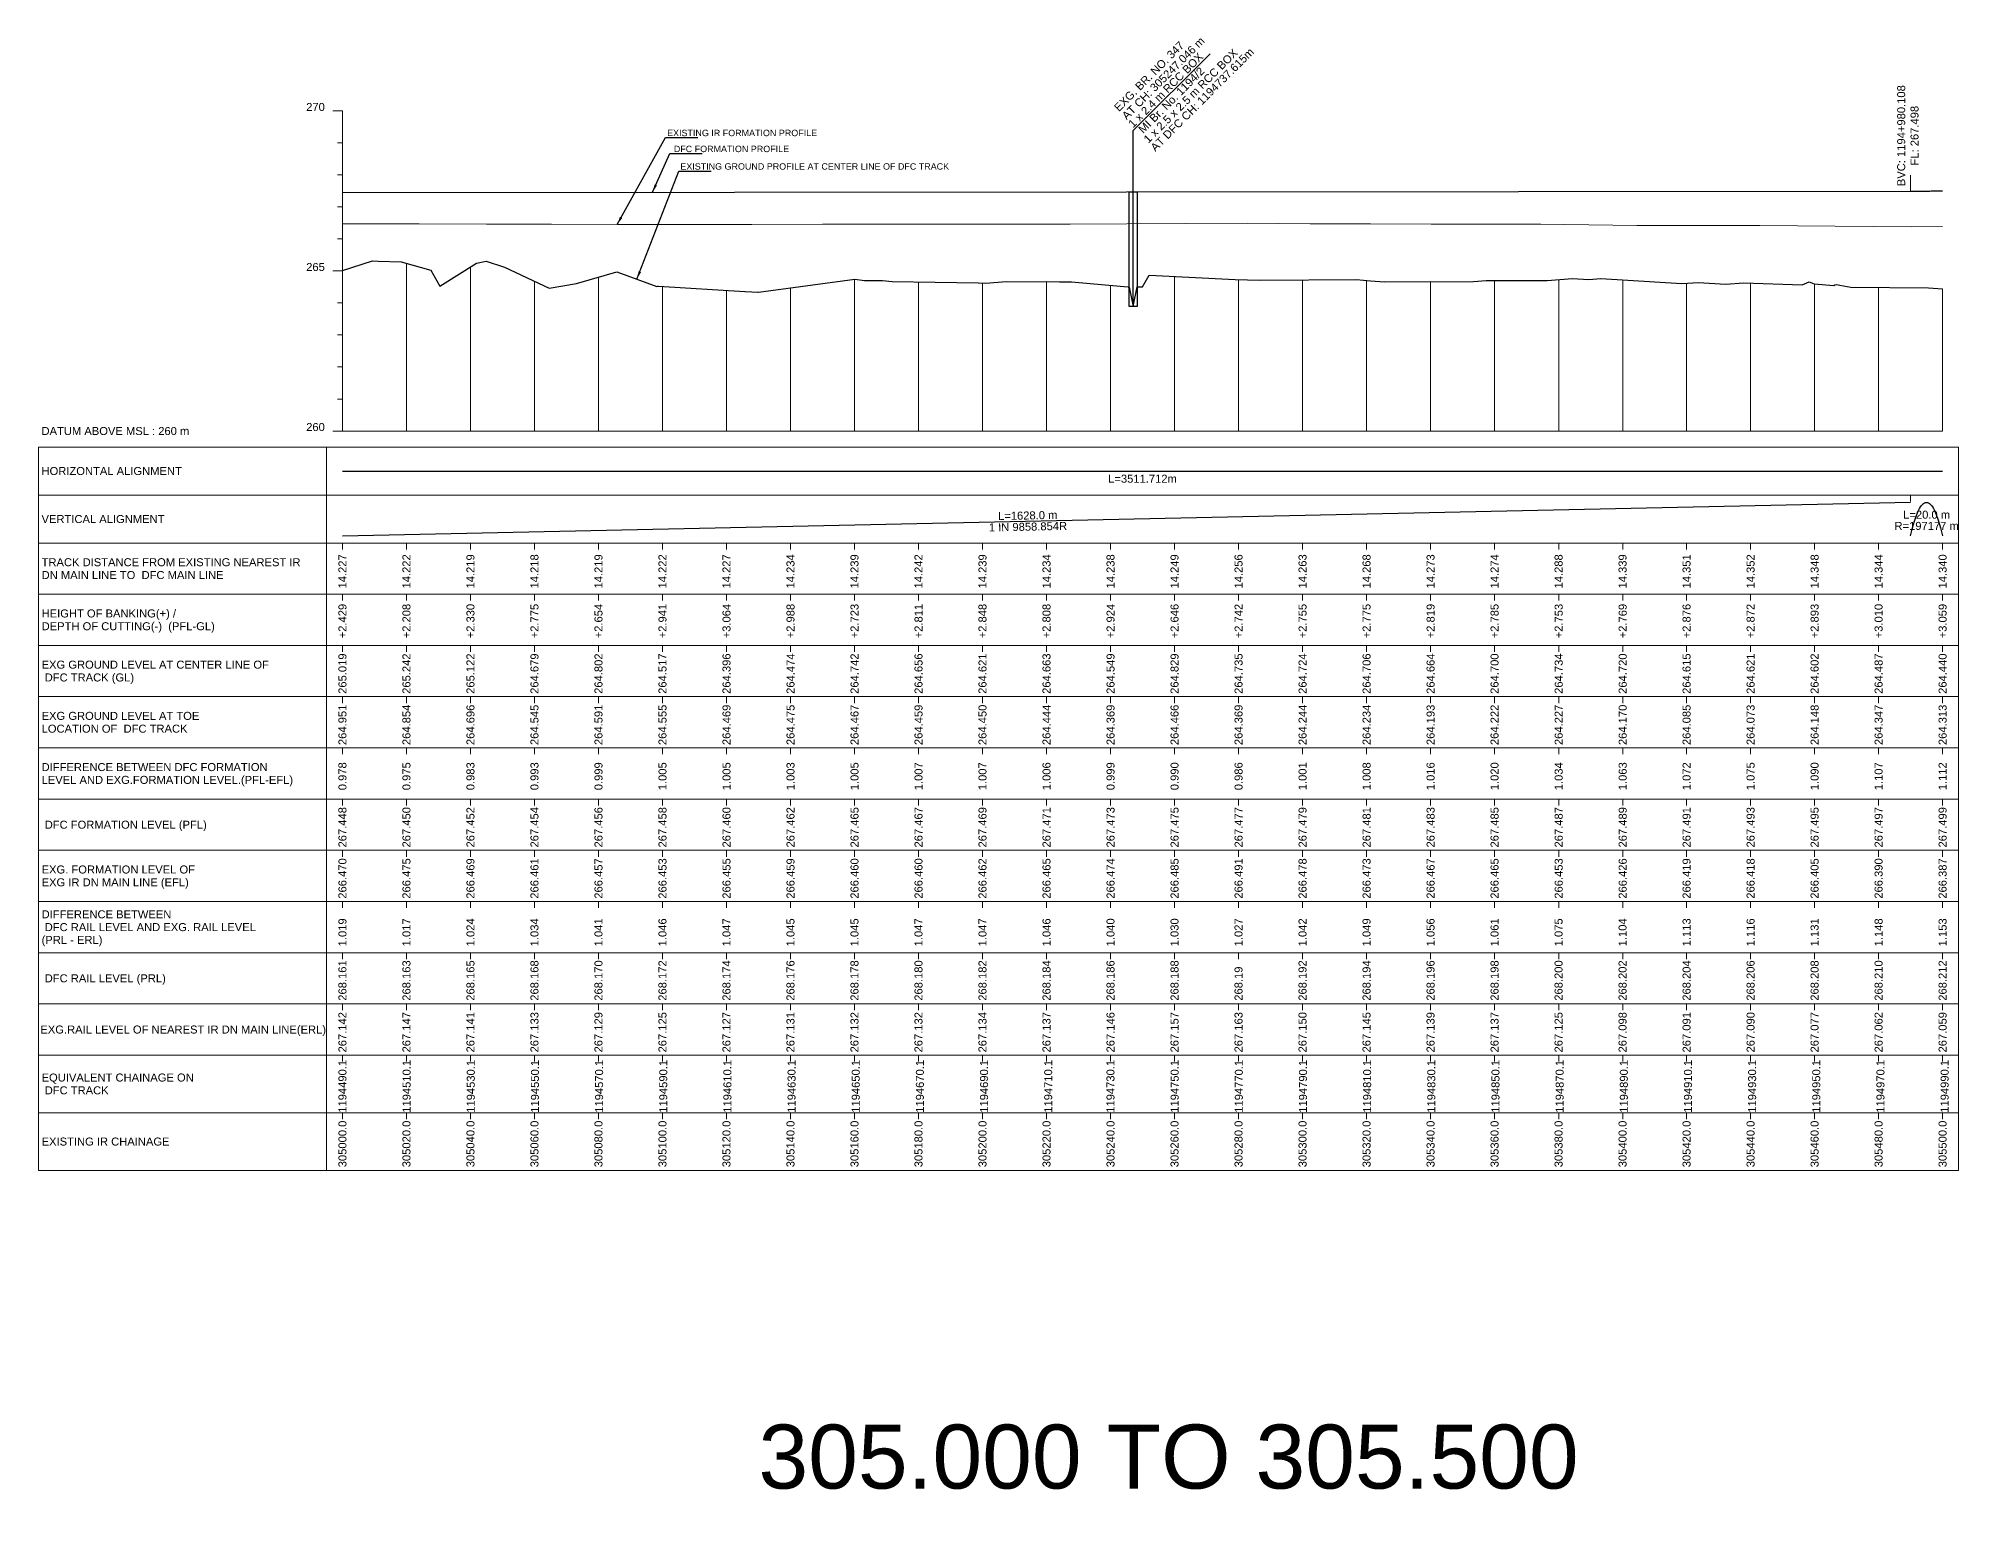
# Model space of a CAD drawing. Header units: metres. Extents: x 4905 to 19505, y -12340 to -11876.
# Drawn here: x 13905 to 14505, y -12340 to -11877 of the extents above; entities that cross this region are included whole.
import ezdxf
from ezdxf.enums import TextEntityAlignment as Align

# ---------------------------------------------------------------- set-up
doc = ezdxf.new("R2010")
doc.units = ezdxf.units.M
doc.header["$MEASUREMENT"] = 0
doc.layers.get('0').update_dxf_attribs({"lineweight": 0})
for name, color, linetype, lineweight in [('C-PROF-LABL-DG', 1, 'Continuous', 25), ('LS BRIDGE INDICATION', 10, 'Continuous', 30), ('LS BVC-PVI-EVC TEXT', 10, 'Continuous', 0), ('LS CUT FILL', 10, 'Continuous', 0), ('LS DATUM', 7, 'Continuous', 0), ('LS DATUM X', 7, 'Continuous', 0), ('LS DATUM Y', 7, 'Continuous', 0), ('LS DIFF. EXG.RL & PRO. RL', 10, 'Continuous', 0), ('LS DIFF. PFL & EFL', 10, 'Continuous', 0), ('LS EXG GL', 7, 'Continuous', 0), ('LS EXG IR CH', 7, 'Continuous', 0), ('LS EXG RL', 7, 'Continuous', 0), ('LS EXG. FL', 7, 'Continuous', 0), ('LS EXG. GL', 7, 'Continuous', 0), ('LS EXG. GL AT PRO. TOE', 7, 'Continuous', 0), ('LS EXG. IR CH', 7, 'Continuous', 0), ('LS EXG. RL', 7, 'Continuous', 0), ('LS FRAME', 7, 'Continuous', 0), ('LS PFL-EFL', 10, 'Continuous', 0), ('LS PRL-ERL', 10, 'Continuous', 0), ('LS PRO FL', 10, 'Continuous', 0), ('LS PRO. CUT & FILL', 10, 'Continuous', 0), ('LS PRO. DFCC CH', 10, 'Continuous', 0), ('LS PRO. FL', 10, 'Continuous', 0), ('LS PRO. RL', 10, 'Continuous', 0), ('LS PROFILE EXG FL', 7, 'Continuous', 25), ('LS PROFILE EXG GL', 7, 'Continuous', 30), ('LS PROFILE PRO FL', 1, 'Continuous', 30), ('LS TICKS', 7, 'Continuous', 0), ('LS TRACK CENTER', 10, 'Continuous', 0), ("LS TRACK CENTER's", 10, 'Continuous', 0), ('Profile Grid', 7, 'Continuous', 0)]:
    doc.layers.add(name, color=color, linetype=linetype, lineweight=lineweight)
for name, color, linetype in [("LS BRIDGE'S", 7, 'Continuous'), ('LS HORIZONTAL ALIGNMENT', 10, 'Continuous'), ('LS VERTICAL ALIGNMENT', 10, 'Continuous'), ('ref text', 3, 'Continuous')]:
    doc.layers.add(name, color=color, linetype=linetype)
doc.styles.add('Arial', font='arial.ttf')
doc.styles.get("Standard").update_dxf_attribs({"font": 'arial.ttf'})
doc.styles.add('Style-Arial', font='arial.ttf')
doc.styles.add('StyleArial', font='arial.ttf')
doc.dimstyles.get("Standard").update_dxf_attribs({"dimtxt": 0.18, "dimasz": 0.18, "dimexe": 0.18, "dimexo": 0.0625, "dimgap": 0.09, "dimtad": 0, "dimtih": 1, "dimtoh": 1, "dimdec": 4, "dimzin": 0, "dimdsep": 46, "dimtxsty": 'Standard', "dimcen": 0.09, "dimadec": 0, "dimazin": 0, "dimtfac": 1, "dimtdec": 4, "dimtofl": 0, "dimtmove": 0, "dimatfit": 3, "dimfxl": 1, "dimtolj": 1, "dimtzin": 0, "dimarcsym": 0})

msp = doc.modelspace()

# ---------------------------------------------------------------- linework, layer by layer
msp.add_lwpolyline([(13905, -12005), (13995, -12005)])
at = {"layer": 'LS BRIDGE INDICATION'}
msp.add_lwpolyline([(14245.8, -11925.27), (14248.3, -11925.27), (14248.3, -11961.12), (14245.8, -11961.12)], close=True, dxfattribs=at)
at = {"layer": "LS BRIDGE'S"}
msp.add_lwpolyline([(14247.05, -11961.12), (14247.05, -11906.16), (14271.09, -11882.11)], dxfattribs=at)
at = {"layer": 'LS BVC-PVI-EVC TEXT'}
msp.add_line((14490.02, -11925.02), (14490.02, -11920.02), dxfattribs=at)
at = {"layer": 'LS DATUM X', "color": 7, "linetype": 'Continuous', "lineweight": 0}
msp.add_line((14000, -12000), (14500, -12000), dxfattribs=at)
at = {"layer": 'LS DATUM Y', "color": 7, "linetype": 'Continuous', "lineweight": 0}
for p, q in [((13997, -11900), (14000, -11900)), ((13997, -11900), (14000, -11900)), ((14000, -12000), (14000, -11900)), ((13998.5, -11910), (14000, -11910)), ((13998.5, -11920), (14000, -11920)), ((13998.5, -11930), (14000, -11930)), ((13998.5, -11940), (14000, -11940)), ((13997, -11950), (14000, -11950)), ((13998.5, -11960), (14000, -11960)), ((13998.5, -11970), (14000, -11970)), ((13998.5, -11980), (14000, -11980)), ((13998.5, -11990), (14000, -11990)), ((13997, -12000), (14000, -12000))]:
    msp.add_line(p, q, dxfattribs=at)
at = {"layer": 'LS FRAME'}
for points in [[(13995, -12231), (13905, -12231), (13905, -12005)], [(13995, -12020), (13905, -12020)], [(13995, -12035), (13905, -12035)], [(13995, -12051), (13905, -12051)], [(13905, -12051), (13995, -12051)], [(13995, -12067), (13905, -12067)], [(13905, -12067), (13995, -12067)], [(13995, -12083), (13905, -12083)], [(13905, -12083), (13995, -12083)], [(13995, -12099), (13905, -12099)], [(13995, -12115), (13905, -12115)], [(13905, -12115), (13995, -12115)], [(13995, -12131), (13905, -12131)], [(13905, -12131), (13995, -12131)], [(13995, -12147), (13905, -12147)], [(13905, -12147), (13995, -12147)], [(13995, -12163), (13905, -12163)], [(13905, -12163), (13995, -12163)], [(13995, -12179), (13905, -12179)], [(13995, -12195), (13905, -12195)], [(13995, -12213), (13905, -12213)]]:
    msp.add_lwpolyline(points, dxfattribs=at)
at = {"layer": 'LS FRAME', "color": 7, "linetype": 'Continuous', "lineweight": 0, "flags": 128}
for points in [[(13995, -12020), (14505, -12020), (14505, -12005), (13995, -12005), (13995, -12020)], [(13995, -12035), (14505, -12035), (14505, -12020), (13995, -12020), (13995, -12035)], [(13995, -12051), (14505, -12051), (14505, -12035), (13995, -12035), (13995, -12051)], [(13995, -12067), (14505, -12067), (14505, -12051), (13995, -12051), (13995, -12067)], [(13995, -12083), (14505, -12083), (14505, -12067), (13995, -12067), (13995, -12083)], [(13995, -12099), (14505, -12099), (14505, -12083), (13995, -12083), (13995, -12099)], [(13995, -12115), (14505, -12115), (14505, -12099), (13995, -12099), (13995, -12115)], [(13995, -12131), (14505, -12131), (14505, -12115), (13995, -12115), (13995, -12131)], [(13995, -12147), (14505, -12147), (14505, -12131), (13995, -12131), (13995, -12147)], [(13995, -12163), (14505, -12163), (14505, -12147), (13995, -12147), (13995, -12163)], [(13995, -12179), (14505, -12179), (14505, -12163), (13995, -12163), (13995, -12179)], [(13995, -12195), (14505, -12195), (14505, -12179), (13995, -12179), (13995, -12195)], [(13995, -12213), (14505, -12213), (14505, -12195), (13995, -12195), (13995, -12213)], [(13995, -12231), (14505, -12231), (14505, -12213), (13995, -12213), (13995, -12231)]]:
    msp.add_lwpolyline(points, close=True, dxfattribs=at)
at = {"layer": 'LS HORIZONTAL ALIGNMENT', "flags": 128}
msp.add_lwpolyline([(14000, -12012.5), (14500, -12012.5)], dxfattribs=at)
at = {"layer": 'LS PROFILE EXG FL', "lineweight": 0}
msp.add_lwpolyline([(14000, -11935.3), (14007.72, -11935.28), (14023.93, -11935.25), (14044.98, -11935.33), (14065.34, -11935.41), (14085.86, -11935.45), (14106.07, -11935.48), (14127.91, -11935.44), (14149.98, -11935.4), (14168.77, -11935.4), (14187.21, -11935.4), (14207.34, -11935.37), (14227.42, -11935.34), (14245.07, -11935.24), (14263.42, -11935.13), (14282.76, -11935.09), (14302.42, -11935.24), (14321.24, -11935.28), (14340.22, -11935.33), (14357.34, -11935.35), (14374.5, -11935.4), (14389.46, -11935.6), (14404.49, -11935.81), (14423.73, -11935.82), (14442.93, -11935.82), (14466.46, -11936), (14490.39, -11936.19), (14500, -11936.13)], dxfattribs=at)
at = {"layer": 'LS PROFILE EXG GL', "flags": 128}
msp.add_lwpolyline([(14000, -11949.81), (14009.44, -11946.83), (14011.19, -11946.89), (14018.34, -11947.11), (14027.67, -11949.76), (14030.39, -11954.7), (14041.92, -11947.6), (14044.96, -11946.91), (14050.66, -11948.86), (14064.55, -11955.33), (14073.16, -11953.96), (14085.79, -11950.31), (14098.25, -11954.8), (14098.25, -11954.8), (14098.55, -11954.77), (14098.55, -11954.77), (14098.74, -11954.75), (14098.74, -11954.75), (14125.77, -11956.39), (14125.81, -11956.39), (14127.91, -11956.5), (14127.91, -11956.5), (14129.75, -11956.6), (14129.75, -11956.6), (14129.76, -11956.6), (14129.81, -11956.6), (14129.99, -11956.6), (14160.07, -11952.57), (14160.07, -11952.57), (14163.16, -11952.97), (14168.78, -11952.93), (14171.77, -11953.31), (14198.67, -11953.72), (14198.67, -11953.72), (14201.07, -11953.85), (14207.35, -11953.34), (14224.09, -11953.38), (14227.83, -11953.37), (14243.05, -11954.79), (14245.47, -11954.99), (14245.54, -11955.06), (14245.56, -11955.06), (14245.8, -11955.05), (14247.05, -11961.12), (14248.3, -11954.98), (14249.96, -11954.93), (14252.04, -11951.33), (14278.96, -11952.62), (14282.76, -11952.72), (14286.92, -11952.82), (14286.92, -11952.82), (14316.91, -11952.68), (14316.91, -11952.68), (14321.25, -11953.04), (14325.65, -11953.41), (14325.65, -11953.41), (14353.44, -11953.32), (14357.35, -11953.01), (14357.35, -11953.01), (14357.35, -11953.01), (14376.41, -11952.94), (14384.34, -11952.33), (14389.46, -11952.66), (14389.46, -11952.66), (14393.2, -11952.37), (14418.56, -11953.95), (14418.56, -11953.95), (14423.74, -11953.6), (14432.2, -11954.12), (14432.2, -11954.12), (14437.88, -11953.72), (14456.09, -11954.37), (14456.1, -11954.37), (14456.1, -11954.37), (14458.32, -11953.37), (14459.89, -11953.97), (14466.03, -11954.55), (14466.28, -11954.36), (14466.8, -11954.23), (14467.87, -11954.4), (14471.28, -11955.04), (14471.28, -11955.04), (14495.63, -11955.29), (14500, -11955.6)], dxfattribs=at)
at = {"layer": 'LS PROFILE PRO FL', "flags": 128}
msp.add_lwpolyline([(14000, -11925.52), (14490.02, -11925.02), (14490.45, -11925.02), (14490.87, -11925.02), (14491.3, -11925.02), (14491.72, -11925.02), (14492.15, -11925.02), (14492.57, -11925.02), (14493, -11925.02), (14493.42, -11925.02), (14493.85, -11925.02), (14494.28, -11925.02), (14494.7, -11925.02), (14495.13, -11925.02), (14495.55, -11925.02), (14495.98, -11925.02), (14496.4, -11925.01), (14496.83, -11925.01), (14497.25, -11925.01), (14497.68, -11925.01), (14498.1, -11925.01), (14498.53, -11925.01), (14498.96, -11925.01), (14499.38, -11925.01), (14499.81, -11925.01), (14500, -11925.01)], dxfattribs=at)
at = {"layer": 'LS TICKS', "color": 7, "linetype": 'Continuous', "lineweight": 0, "flags": 128}
for points in [[(14490.02, -12022), (14490.02, -12020)], [(14000, -12037), (14000, -12035)], [(14020, -12037), (14020, -12035)], [(14040, -12037), (14040, -12035)], [(14060, -12037), (14060, -12035)], [(14080.01, -12037), (14080.01, -12035)], [(14100.01, -12037), (14100.01, -12035)], [(14120.01, -12037), (14120.01, -12035)], [(14140.01, -12037), (14140.01, -12035)], [(14160.01, -12037), (14160.01, -12035)], [(14180.01, -12037), (14180.01, -12035)], [(14200, -12037), (14200, -12035)], [(14220, -12037), (14220, -12035)], [(14240.01, -12037), (14240.01, -12035)], [(14260.01, -12037), (14260.01, -12035)], [(14280.01, -12037), (14280.01, -12035)], [(14300.01, -12037), (14300.01, -12035)], [(14320.01, -12037), (14320.01, -12035)], [(14340.01, -12037), (14340.01, -12035)], [(14360, -12037), (14360, -12035)], [(14380.04, -12037), (14380.04, -12035)], [(14400.04, -12037), (14400.04, -12035)], [(14420, -12037), (14420, -12035)], [(14440, -12037), (14440, -12035)], [(14460, -12037), (14460, -12035)], [(14480, -12037), (14480, -12035)], [(14500, -12037), (14500, -12035)], [(14000, -12053), (14000, -12051)], [(14020, -12053), (14020, -12051)], [(14040, -12053), (14040, -12051)], [(14060, -12053), (14060, -12051)], [(14080.01, -12053), (14080.01, -12051)], [(14100.01, -12053), (14100.01, -12051)], [(14120.01, -12053), (14120.01, -12051)], [(14140.01, -12053), (14140.01, -12051)], [(14160.01, -12053), (14160.01, -12051)], [(14180.01, -12053), (14180.01, -12051)], [(14200, -12053), (14200, -12051)], [(14220, -12053), (14220, -12051)], [(14240.01, -12053), (14240.01, -12051)], [(14260.01, -12053), (14260.01, -12051)], [(14280.01, -12053), (14280.01, -12051)], [(14300.01, -12053), (14300.01, -12051)], [(14320.01, -12053), (14320.01, -12051)], [(14340.01, -12053), (14340.01, -12051)], [(14360, -12053), (14360, -12051)], [(14380.04, -12053), (14380.04, -12051)], [(14400.04, -12053), (14400.04, -12051)], [(14420, -12053), (14420, -12051)], [(14440, -12053), (14440, -12051)], [(14460, -12053), (14460, -12051)], [(14480, -12053), (14480, -12051)], [(14500, -12053), (14500, -12051)], [(14000, -12069), (14000, -12067)], [(14020, -12069), (14020, -12067)], [(14040, -12069), (14040, -12067)], [(14060, -12069), (14060, -12067)], [(14080.01, -12069), (14080.01, -12067)], [(14100.01, -12069), (14100.01, -12067)], [(14120.01, -12069), (14120.01, -12067)], [(14140.01, -12069), (14140.01, -12067)], [(14160.01, -12069), (14160.01, -12067)], [(14180.01, -12069), (14180.01, -12067)], [(14200, -12069), (14200, -12067)], [(14220, -12069), (14220, -12067)], [(14240.01, -12069), (14240.01, -12067)], [(14260.01, -12069), (14260.01, -12067)], [(14280.01, -12069), (14280.01, -12067)], [(14300.01, -12069), (14300.01, -12067)], [(14320.01, -12069), (14320.01, -12067)], [(14340.01, -12069), (14340.01, -12067)], [(14360, -12069), (14360, -12067)], [(14380.04, -12069), (14380.04, -12067)], [(14400.04, -12069), (14400.04, -12067)], [(14420, -12069), (14420, -12067)], [(14440, -12069), (14440, -12067)], [(14460, -12069), (14460, -12067)], [(14480, -12069), (14480, -12067)], [(14500, -12069), (14500, -12067)], [(14000, -12085), (14000, -12083)], [(14020, -12085), (14020, -12083)], [(14040, -12085), (14040, -12083)], [(14060, -12085), (14060, -12083)], [(14080.01, -12085), (14080.01, -12083)], [(14100.01, -12085), (14100.01, -12083)], [(14120.01, -12085), (14120.01, -12083)], [(14140.01, -12085), (14140.01, -12083)], [(14160.01, -12085), (14160.01, -12083)], [(14180.01, -12085), (14180.01, -12083)], [(14200, -12085), (14200, -12083)], [(14220, -12085), (14220, -12083)], [(14240.01, -12085), (14240.01, -12083)], [(14260.01, -12085), (14260.01, -12083)], [(14280.01, -12085), (14280.01, -12083)], [(14300.01, -12085), (14300.01, -12083)], [(14320.01, -12085), (14320.01, -12083)], [(14340.01, -12085), (14340.01, -12083)], [(14360, -12085), (14360, -12083)], [(14380.04, -12085), (14380.04, -12083)], [(14400.04, -12085), (14400.04, -12083)], [(14420, -12085), (14420, -12083)], [(14440, -12085), (14440, -12083)], [(14460, -12085), (14460, -12083)], [(14480, -12085), (14480, -12083)], [(14500, -12085), (14500, -12083)], [(14000, -12101), (14000, -12099)], [(14020, -12101), (14020, -12099)], [(14040, -12101), (14040, -12099)], [(14060, -12101), (14060, -12099)], [(14080.01, -12101), (14080.01, -12099)], [(14100.01, -12101), (14100.01, -12099)], [(14120.01, -12101), (14120.01, -12099)], [(14140.01, -12101), (14140.01, -12099)], [(14160.01, -12101), (14160.01, -12099)], [(14180.01, -12101), (14180.01, -12099)], [(14200, -12101), (14200, -12099)], [(14220, -12101), (14220, -12099)], [(14240.01, -12101), (14240.01, -12099)], [(14260.01, -12101), (14260.01, -12099)], [(14280.01, -12101), (14280.01, -12099)], [(14300.01, -12101), (14300.01, -12099)], [(14320.01, -12101), (14320.01, -12099)], [(14340.01, -12101), (14340.01, -12099)], [(14360, -12101), (14360, -12099)], [(14380.04, -12101), (14380.04, -12099)], [(14400.04, -12101), (14400.04, -12099)], [(14420, -12101), (14420, -12099)], [(14440, -12101), (14440, -12099)], [(14460, -12101), (14460, -12099)], [(14480, -12101), (14480, -12099)], [(14500, -12101), (14500, -12099)], [(14000, -12117), (14000, -12115)], [(14020, -12117), (14020, -12115)], [(14040, -12117), (14040, -12115)], [(14060, -12117), (14060, -12115)], [(14080.01, -12117), (14080.01, -12115)], [(14100.01, -12117), (14100.01, -12115)], [(14120.01, -12117), (14120.01, -12115)], [(14140.01, -12117), (14140.01, -12115)], [(14160.01, -12117), (14160.01, -12115)], [(14180.01, -12117), (14180.01, -12115)], [(14200, -12117), (14200, -12115)], [(14220, -12117), (14220, -12115)], [(14240.01, -12117), (14240.01, -12115)], [(14260.01, -12117), (14260.01, -12115)], [(14280.01, -12117), (14280.01, -12115)], [(14300.01, -12117), (14300.01, -12115)], [(14320.01, -12117), (14320.01, -12115)], [(14340.01, -12117), (14340.01, -12115)], [(14360, -12117), (14360, -12115)], [(14380.04, -12117), (14380.04, -12115)], [(14400.04, -12117), (14400.04, -12115)], [(14420, -12117), (14420, -12115)], [(14440, -12117), (14440, -12115)], [(14460, -12117), (14460, -12115)], [(14480, -12117), (14480, -12115)], [(14500, -12117), (14500, -12115)], [(14000, -12133), (14000, -12131)], [(14020, -12133), (14020, -12131)], [(14040, -12133), (14040, -12131)], [(14060, -12133), (14060, -12131)], [(14080.01, -12133), (14080.01, -12131)], [(14100.01, -12133), (14100.01, -12131)], [(14120.01, -12133), (14120.01, -12131)], [(14140.01, -12133), (14140.01, -12131)], [(14160.01, -12133), (14160.01, -12131)], [(14180.01, -12133), (14180.01, -12131)], [(14200, -12133), (14200, -12131)], [(14220, -12133), (14220, -12131)], [(14240.01, -12133), (14240.01, -12131)], [(14260.01, -12133), (14260.01, -12131)], [(14280.01, -12133), (14280.01, -12131)], [(14300.01, -12133), (14300.01, -12131)], [(14320.01, -12133), (14320.01, -12131)], [(14340.01, -12133), (14340.01, -12131)], [(14360, -12133), (14360, -12131)], [(14380.04, -12133), (14380.04, -12131)], [(14400.04, -12133), (14400.04, -12131)], [(14420, -12133), (14420, -12131)], [(14440, -12133), (14440, -12131)], [(14460, -12133), (14460, -12131)], [(14480, -12133), (14480, -12131)], [(14500, -12133), (14500, -12131)], [(14000, -12149), (14000, -12147)], [(14020, -12149), (14020, -12147)], [(14040, -12149), (14040, -12147)], [(14060, -12149), (14060, -12147)], [(14080.01, -12149), (14080.01, -12147)], [(14100.01, -12149), (14100.01, -12147)], [(14120.01, -12149), (14120.01, -12147)], [(14140.01, -12149), (14140.01, -12147)], [(14160.01, -12149), (14160.01, -12147)], [(14180.01, -12149), (14180.01, -12147)], [(14200, -12149), (14200, -12147)], [(14220, -12149), (14220, -12147)], [(14240.01, -12149), (14240.01, -12147)], [(14260.01, -12149), (14260.01, -12147)], [(14280.01, -12149), (14280.01, -12147)], [(14300.01, -12149), (14300.01, -12147)], [(14320.01, -12149), (14320.01, -12147)], [(14340.01, -12149), (14340.01, -12147)], [(14360, -12149), (14360, -12147)], [(14380.04, -12149), (14380.04, -12147)], [(14400.04, -12149), (14400.04, -12147)], [(14420, -12149), (14420, -12147)], [(14440, -12149), (14440, -12147)], [(14460, -12149), (14460, -12147)], [(14480, -12149), (14480, -12147)], [(14500, -12149), (14500, -12147)], [(14000, -12165), (14000, -12163)], [(14020, -12165), (14020, -12163)], [(14040, -12165), (14040, -12163)], [(14060, -12165), (14060, -12163)], [(14080.01, -12165), (14080.01, -12163)], [(14100.01, -12165), (14100.01, -12163)], [(14120.01, -12165), (14120.01, -12163)], [(14140.01, -12165), (14140.01, -12163)], [(14160.01, -12165), (14160.01, -12163)], [(14180.01, -12165), (14180.01, -12163)], [(14200, -12165), (14200, -12163)], [(14220, -12165), (14220, -12163)], [(14240.01, -12165), (14240.01, -12163)], [(14260.01, -12165), (14260.01, -12163)], [(14280.01, -12165), (14280.01, -12163)], [(14300.01, -12165), (14300.01, -12163)], [(14320.01, -12165), (14320.01, -12163)], [(14340.01, -12165), (14340.01, -12163)], [(14360, -12165), (14360, -12163)], [(14380.04, -12165), (14380.04, -12163)], [(14400.04, -12165), (14400.04, -12163)], [(14420, -12165), (14420, -12163)], [(14440, -12165), (14440, -12163)], [(14460, -12165), (14460, -12163)], [(14480, -12165), (14480, -12163)], [(14500, -12165), (14500, -12163)], [(14000, -12181), (14000, -12179)], [(14020, -12181), (14020, -12179)], [(14040, -12181), (14040, -12179)], [(14060, -12181), (14060, -12179)], [(14080.01, -12181), (14080.01, -12179)], [(14100.01, -12181), (14100.01, -12179)], [(14120.01, -12181), (14120.01, -12179)], [(14140.01, -12181), (14140.01, -12179)], [(14160.01, -12181), (14160.01, -12179)], [(14180.01, -12181), (14180.01, -12179)], [(14200, -12181), (14200, -12179)], [(14220, -12181), (14220, -12179)], [(14240.01, -12181), (14240.01, -12179)], [(14260.01, -12181), (14260.01, -12179)], [(14280.01, -12181), (14280.01, -12179)], [(14300.01, -12181), (14300.01, -12179)], [(14320.01, -12181), (14320.01, -12179)], [(14340.01, -12181), (14340.01, -12179)], [(14360, -12181), (14360, -12179)], [(14380.04, -12181), (14380.04, -12179)], [(14400.04, -12181), (14400.04, -12179)], [(14420, -12181), (14420, -12179)], [(14440, -12181), (14440, -12179)], [(14460, -12181), (14460, -12179)], [(14480, -12181), (14480, -12179)], [(14500, -12181), (14500, -12179)], [(14000, -12197), (14000, -12195)], [(14020, -12197), (14020, -12195)], [(14040, -12197), (14040, -12195)], [(14060, -12197), (14060, -12195)], [(14080.01, -12197), (14080.01, -12195)], [(14100.01, -12197), (14100.01, -12195)], [(14120.01, -12197), (14120.01, -12195)], [(14140.01, -12197), (14140.01, -12195)], [(14160.01, -12197), (14160.01, -12195)], [(14180.01, -12197), (14180.01, -12195)], [(14200, -12197), (14200, -12195)], [(14220, -12197), (14220, -12195)], [(14240.01, -12197), (14240.01, -12195)], [(14260.01, -12197), (14260.01, -12195)], [(14280.01, -12197), (14280.01, -12195)], [(14300.01, -12197), (14300.01, -12195)], [(14320.01, -12197), (14320.01, -12195)], [(14340.01, -12197), (14340.01, -12195)], [(14360, -12197), (14360, -12195)], [(14380.04, -12197), (14380.04, -12195)], [(14400.04, -12197), (14400.04, -12195)], [(14420, -12197), (14420, -12195)], [(14440, -12197), (14440, -12195)], [(14460, -12197), (14460, -12195)], [(14480, -12197), (14480, -12195)], [(14500, -12197), (14500, -12195)], [(14000, -12215), (14000, -12213)], [(14020, -12215), (14020, -12213)], [(14040, -12215), (14040, -12213)], [(14060, -12215), (14060, -12213)], [(14080.01, -12215), (14080.01, -12213)], [(14100.01, -12215), (14100.01, -12213)], [(14120.01, -12215), (14120.01, -12213)], [(14140.01, -12215), (14140.01, -12213)], [(14160.01, -12215), (14160.01, -12213)], [(14180.01, -12215), (14180.01, -12213)], [(14200, -12215), (14200, -12213)], [(14220, -12215), (14220, -12213)], [(14240.01, -12215), (14240.01, -12213)], [(14260.01, -12215), (14260.01, -12213)], [(14280.01, -12215), (14280.01, -12213)], [(14300.01, -12215), (14300.01, -12213)], [(14320.01, -12215), (14320.01, -12213)], [(14340.01, -12215), (14340.01, -12213)], [(14360, -12215), (14360, -12213)], [(14380.04, -12215), (14380.04, -12213)], [(14400.04, -12215), (14400.04, -12213)], [(14420, -12215), (14420, -12213)], [(14440, -12215), (14440, -12213)], [(14460, -12215), (14460, -12213)], [(14480, -12215), (14480, -12213)], [(14500, -12215), (14500, -12213)]]:
    msp.add_lwpolyline(points, dxfattribs=at)
at = {"layer": 'LS VERTICAL ALIGNMENT', "flags": 128}
for points in [[(14000, -12032.75), (14490.02, -12022.25)], [(14490.02, -12032.75), (14490.33, -12031.48), (14490.64, -12030.29), (14490.96, -12029.18), (14491.27, -12028.16), (14491.58, -12027.21), (14491.89, -12026.35), (14492.2, -12025.57), (14492.52, -12024.88), (14492.83, -12024.26), (14493.14, -12023.73), (14493.45, -12023.28), (14493.76, -12022.91), (14494.07, -12022.62), (14494.39, -12022.41), (14494.7, -12022.29), (14495.32, -12022.29), (14495.63, -12022.41), (14495.95, -12022.62), (14496.26, -12022.91), (14496.57, -12023.28), (14496.88, -12023.73), (14497.19, -12024.26), (14497.51, -12024.88), (14497.82, -12025.57), (14498.13, -12026.35), (14498.44, -12027.21), (14498.75, -12028.16), (14499.07, -12029.18), (14499.38, -12030.29), (14499.69, -12031.48), (14500, -12032.75)]]:
    msp.add_lwpolyline(points, dxfattribs=at)
at = {"layer": 'Profile Grid', "flags": 128}
for points in [[(14020, -12000), (14020, -11947.58)], [(14040, -12000), (14040, -11948.78)], [(14080, -12000), (14080, -11951.98)], [(14260.01, -12000), (14260.01, -11951.71)], [(14060, -12000), (14060, -11953.21)], [(14100, -12000), (14100, -11954.83)], [(14120.01, -12000), (14120.01, -11956.04)], [(14140.01, -12000), (14140.01, -11955.26)], [(14160.01, -12000), (14160.01, -11952.58)], [(14180.01, -12000), (14180.01, -11953.44)], [(14200, -12000), (14200, -11953.79)], [(14220, -12000), (14220, -11953.37)], [(14240.01, -12000), (14240.01, -11954.51)], [(14280.01, -12000), (14280.01, -11952.65)], [(14300.01, -12000), (14300.01, -11952.76)], [(14320.01, -12000), (14320.01, -11952.94)], [(14340.01, -12000), (14340.01, -11953.36)], [(14360, -12000), (14360, -11953)], [(14380.04, -12000), (14380.04, -11952.66)], [(14400.04, -12000), (14400.04, -11952.8)], [(14420, -12000), (14420, -11953.85)], [(14440, -12000), (14440, -11953.79)], [(14460, -12000), (14460, -11953.98)], [(14480, -12000), (14480, -11955.13)], [(14500, -12000), (14500, -11955.6)], [(14000, -12000), (14000, -11969.87)]]:
    msp.add_lwpolyline(points, dxfattribs=at)

# ---------------------------------------------------------------- texts
at = {"layer": 'C-PROF-LABL-DG', "color": 1, "linetype": 'Continuous', "lineweight": 25, "insert": (14489.17, -11907.73), "char_height": 2.5, "attachment_point": 5, "rotation": 90, "style": 'Arial'}
msp.add_mtext('BVC: 1194+980.108\\PFL: 267.498', dxfattribs=at)
at = {"layer": "LS BRIDGE'S"}
for s, p in [('EXG. BR. NO. 347', (14242.62, -11900.37)), ('AT CH: 305247.046 m', (14245.07, -11902.95)), ('1 x 2.4 m RCC BOX ', (14247.07, -11905.45))]:
    msp.add_text(s, height=2.5, rotation=45, dxfattribs=at).set_placement(p)
at = {"layer": "LS BRIDGE'S", "color": 10}
for s, p in [('1 x 2.5 x 2.5 m RCC BOX', (14251.85, -11910.26)), ('AT DFC CH: 1194737.615m', (14254.02, -11912.83)), (' MI Br. No. 1194/2', (14249.55, -11907.86))]:
    msp.add_text(s, height=2.5, rotation=45, dxfattribs=at).set_placement(p)
at = {"layer": 'LS CUT FILL', "style": 'Style-Arial'}
for s, p in [('+2.429', (14000, -12054)), ('+2.208', (14020, -12054)), ('+2.330', (14040, -12054)), ('+2.775', (14060, -12054)), ('+2.654', (14080.01, -12054)), ('+2.941', (14100.01, -12054)), ('+3.064', (14120.01, -12054)), ('+2.988', (14140.01, -12054)), ('+2.723', (14160.01, -12054)), ('+2.811', (14180.01, -12054)), ('+2.848', (14200, -12054)), ('+2.808', (14220, -12054)), ('+2.924', (14240.01, -12054)), ('+2.646', (14260.01, -12054)), ('+2.742', (14280.01, -12054)), ('+2.755', (14300.01, -12054)), ('+2.775', (14320.01, -12054)), ('+2.819', (14340.01, -12054)), ('+2.785', (14360, -12054)), ('+2.753', (14380.04, -12054)), ('+2.769', (14400.04, -12054)), ('+2.876', (14420, -12054)), ('+2.872', (14440, -12054)), ('+2.893', (14460, -12054)), ('+3.010', (14480, -12054)), ('+3.059', (14500, -12054))]:
    msp.add_text(s, height=2.5, rotation=90, dxfattribs=at).set_placement(p, align=Align.MIDDLE_RIGHT)
at = {"layer": 'LS DATUM', "color": 7, "style": 'StyleArial'}
msp.add_text('DATUM ABOVE MSL : 260 m', height=2.5, rotation=0.00003, dxfattribs=at).set_placement((13905.97, -12000), align=Align.MIDDLE_LEFT)
at = {"layer": 'LS DATUM Y', "color": 7, "lineweight": 0, "style": 'Style-Arial'}
for s, p in [('270', (13994.5, -11900)), ('270', (13994.5, -11900)), ('265', (13994.5, -11950)), ('260', (13994.5, -12000))]:
    msp.add_text(s, height=2.5, dxfattribs=at).set_placement(p, align=Align.RIGHT)
at = {"layer": 'LS DIFF. EXG.RL & PRO. RL', "color": 10, "style": 'StyleArial'}
for s, p in [('DIFFERENCE BETWEEN ', (13906, -12151)), (' DFC RAIL LEVEL AND EXG. RAIL LEVEL ', (13906, -12155)), ('(PRL - ERL)', (13906, -12159))]:
    msp.add_text(s, height=2.5, rotation=0.00003, dxfattribs=at).set_placement(p, align=Align.MIDDLE_LEFT)
at = {"layer": 'LS DIFF. PFL & EFL', "color": 10, "style": 'StyleArial'}
for s, p in [('DIFFERENCE BETWEEN DFC FORMATION ', (13906, -12105)), ('LEVEL AND EXG.FORMATION LEVEL.(PFL-EFL)', (13906, -12109))]:
    msp.add_text(s, height=2.5, rotation=0.00003, dxfattribs=at).set_placement(p, align=Align.MIDDLE_LEFT)
at = {"layer": 'LS EXG GL', "style": 'Style-Arial'}
for s, p in [('265.019', (14000, -12069.5)), ('265.242', (14020, -12069.5)), ('265.122', (14040, -12069.5)), ('264.679', (14060, -12069.5)), ('264.802', (14080.01, -12069.5)), ('264.517', (14100.01, -12069.5)), ('264.396', (14120.01, -12069.5)), ('264.474', (14140.01, -12069.5)), ('264.742', (14160.01, -12069.5)), ('264.656', (14180.01, -12069.5)), ('264.621', (14200, -12069.5)), ('264.663', (14220, -12069.5)), ('264.549', (14240.01, -12069.5)), ('264.829', (14260.01, -12069.5)), ('264.735', (14280.01, -12069.5)), ('264.724', (14300.01, -12069.5)), ('264.706', (14320.01, -12069.5)), ('264.664', (14340.01, -12069.5)), ('264.700', (14360, -12069.5)), ('264.734', (14380.04, -12069.5)), ('264.720', (14400.04, -12069.5)), ('264.615', (14420, -12069.5)), ('264.621', (14440, -12069.5)), ('264.602', (14460, -12069.5)), ('264.487', (14480, -12069.5)), ('264.440', (14500, -12069.5))]:
    msp.add_text(s, height=2.5, rotation=90, dxfattribs=at).set_placement(p, align=Align.MIDDLE_RIGHT)
at = {"layer": 'LS EXG IR CH', "lineweight": 0, "style": 'Style-Arial'}
for s, p in [('305000.0', (14000, -12215.47)), ('305020.0', (14020, -12215.47)), ('305040.0', (14040, -12215.47)), ('305060.0', (14060, -12215.47)), ('305080.0', (14080, -12215.47)), ('305100.0', (14100, -12215.47)), ('305120.0', (14120, -12215.47)), ('305140.0', (14140, -12215.47)), ('305160.0', (14160, -12215.47)), ('305180.0', (14180, -12215.47)), ('305200.0', (14200, -12215.47)), ('305220.0', (14220, -12215.47)), ('305240.0', (14240, -12215.47)), ('305260.0', (14260, -12215.47)), ('305280.0', (14280, -12215.47)), ('305300.0', (14300, -12215.47)), ('305320.0', (14320, -12215.47)), ('305340.0', (14340, -12215.47)), ('305360.0', (14360, -12215.47)), ('305380.0', (14380, -12215.47)), ('305400.0', (14400, -12215.47)), ('305420.0', (14420, -12215.47)), ('305440.0', (14440, -12215.47)), ('305460.0', (14460, -12215.47)), ('305480.0', (14480, -12215.47)), ('305500.0', (14500, -12215.47))]:
    msp.add_text(s, height=2.5, rotation=90, dxfattribs=at).set_placement(p, align=Align.MIDDLE_RIGHT)
at = {"layer": 'LS EXG RL', "style": 'Style-Arial'}
for s, p in [('267.142', (14000, -12181.54)), ('267.147', (14020, -12181.54)), ('267.141', (14040, -12181.54)), ('267.133', (14060, -12181.54)), ('267.129', (14080, -12181.54)), ('267.125', (14100, -12181.54)), ('267.127', (14120, -12181.54)), ('267.131', (14140, -12181.54)), ('267.132', (14160, -12181.54)), ('267.132', (14180, -12181.54)), ('267.134', (14200, -12181.54)), ('267.137', (14220, -12181.54)), ('267.146', (14240, -12181.54)), ('267.157', (14260, -12181.54)), ('267.163', (14280, -12181.54)), ('267.150', (14300, -12181.54)), ('267.145', (14320, -12181.54)), ('267.139', (14340, -12181.54)), ('267.137', (14360, -12181.54)), ('267.125', (14380, -12181.54)), ('267.098', (14400, -12181.54)), ('267.091', (14420, -12181.54)), ('267.090', (14440, -12181.54)), ('267.077', (14460, -12181.54)), ('267.062', (14480, -12181.54)), ('267.059', (14500, -12181.54))]:
    msp.add_text(s, height=2.5, rotation=90, dxfattribs=at).set_placement(p, align=Align.MIDDLE_RIGHT)
at = {"layer": 'LS EXG. FL', "style": 'StyleArial'}
for s, p in [('EXG. FORMATION LEVEL OF', (13906, -12137)), ('EXG IR DN MAIN LINE (EFL)', (13906, -12141))]:
    msp.add_text(s, height=2.5, rotation=0.00003, dxfattribs=at).set_placement(p, align=Align.MIDDLE_LEFT)
at = {"layer": 'LS EXG. FL'}
for s, p in [('266.470', (14000, -12133.5)), ('266.475', (14020, -12133.5)), ('266.469', (14040, -12133.5)), ('266.461', (14060, -12133.5)), ('266.457', (14080.01, -12133.5)), ('266.453', (14100.01, -12133.5)), ('266.455', (14120.01, -12133.5)), ('266.459', (14140.01, -12133.5)), ('266.460', (14160.01, -12133.5)), ('266.460', (14180.01, -12133.5)), ('266.462', (14200, -12133.5)), ('266.465', (14220, -12133.5)), ('266.474', (14240.01, -12133.5)), ('266.485', (14260.01, -12133.5)), ('266.491', (14280.01, -12133.5)), ('266.478', (14300.01, -12133.5)), ('266.473', (14320.01, -12133.5)), ('266.467', (14340.01, -12133.5)), ('266.465', (14360, -12133.5)), ('266.453', (14380.04, -12133.5)), ('266.426', (14400.04, -12133.5)), ('266.419', (14420, -12133.5)), ('266.418', (14440, -12133.5)), ('266.405', (14460, -12133.5)), ('266.390', (14480, -12133.5)), ('266.387', (14500, -12133.5))]:
    msp.add_text(s, height=2.5, rotation=90, dxfattribs=at).set_placement(p, align=Align.MIDDLE_RIGHT)
at = {"layer": 'LS EXG. GL', "color": 7, "style": 'StyleArial'}
for s, p in [('EXG GROUND LEVEL AT CENTER LINE OF ', (13906, -12073)), (' DFC TRACK (GL)', (13906, -12077))]:
    msp.add_text(s, height=2.5, rotation=0.00003, dxfattribs=at).set_placement(p, align=Align.MIDDLE_LEFT)
at = {"layer": 'LS EXG. GL AT PRO. TOE', "color": 7, "style": 'StyleArial'}
for s, p in [('EXG GROUND LEVEL AT TOE', (13906, -12089)), ('LOCATION OF  DFC TRACK', (13906, -12093))]:
    msp.add_text(s, height=2.5, rotation=0.00003, dxfattribs=at).set_placement(p, align=Align.MIDDLE_LEFT)
at = {"layer": 'LS EXG. GL AT PRO. TOE'}
for s, p in [('264.951', (14000, -12085.5)), ('264.854', (14020, -12085.5)), ('264.696', (14040, -12085.5)), ('264.545', (14060, -12085.5)), ('264.591', (14080.01, -12085.5)), ('264.555', (14100.01, -12085.5)), ('264.469', (14120.01, -12085.5)), ('264.475', (14140.01, -12085.5)), ('264.467', (14160.01, -12085.5)), ('264.459', (14180.01, -12085.5)), ('264.450', (14200, -12085.5)), ('264.444', (14220, -12085.5)), ('264.369', (14240.01, -12085.5)), ('264.466', (14260.01, -12085.5)), ('264.369', (14280.01, -12085.5)), ('264.244', (14300.01, -12085.5)), ('264.234', (14320.01, -12085.5)), ('264.193', (14340.01, -12085.5)), ('264.222', (14360, -12085.5)), ('264.227', (14380.04, -12085.5)), ('264.170', (14400.04, -12085.5)), ('264.085', (14420, -12085.5)), ('264.073', (14440, -12085.5)), ('264.148', (14460, -12085.5)), ('264.347', (14480, -12085.5)), ('264.313', (14500, -12085.5))]:
    msp.add_text(s, height=2.5, rotation=90, dxfattribs=at).set_placement(p, align=Align.MIDDLE_RIGHT)
at = {"layer": 'LS EXG. IR CH', "style": 'StyleArial'}
msp.add_text('EXISTING IR CHAINAGE', height=2.5, rotation=0.00003, dxfattribs=at).set_placement((13906, -12222), align=Align.MIDDLE_LEFT)
at = {"layer": 'LS EXG. RL', "style": 'StyleArial'}
msp.add_text('EXG.RAIL LEVEL OF NEAREST IR DN MAIN LINE(ERL)', height=2.5, rotation=0.00003, dxfattribs=at).set_placement((13905.61, -12187), align=Align.MIDDLE_LEFT)
at = {"layer": 'LS HORIZONTAL ALIGNMENT', "style": 'StyleArial'}
msp.add_text('HORIZONTAL ALIGNMENT', height=2.5, rotation=0.00003, dxfattribs=at).set_placement((13905.97, -12012.5), align=Align.MIDDLE_LEFT)
at = {"layer": 'LS HORIZONTAL ALIGNMENT', "insert": (14250, -12014.92), "char_height": 2.5, "attachment_point": 5, "line_spacing_factor": 0.6, "style": 'Style-Arial'}
msp.add_mtext('{\\fArial|b0|i0|c0|p34;\\C1;L=3511.712m}', dxfattribs=at)
at = {"layer": 'LS PFL-EFL'}
for s, p in [('0.978', (14000, -12103.5)), ('0.975', (14020, -12103.5)), ('0.983', (14040, -12103.5)), ('0.993', (14060, -12103.5)), ('0.999', (14080.01, -12103.5)), ('1.005', (14100.01, -12103.5)), ('1.005', (14120.01, -12103.5)), ('1.003', (14140.01, -12103.5)), ('1.005', (14160.01, -12103.5)), ('1.007', (14180.01, -12103.5)), ('1.007', (14200, -12103.5)), ('1.006', (14220, -12103.5)), ('0.999', (14240.01, -12103.5)), ('0.990', (14260.01, -12103.5)), ('0.986', (14280.01, -12103.5)), ('1.001', (14300.01, -12103.5)), ('1.008', (14320.01, -12103.5)), ('1.016', (14340.01, -12103.5)), ('1.020', (14360, -12103.5)), ('1.034', (14380.04, -12103.5)), ('1.063', (14400.04, -12103.5)), ('1.072', (14420, -12103.5)), ('1.075', (14440, -12103.5)), ('1.090', (14460, -12103.5)), ('1.107', (14480, -12103.5)), ('1.112', (14500, -12103.5))]:
    msp.add_text(s, height=2.5, rotation=90, dxfattribs=at).set_placement(p, align=Align.MIDDLE_RIGHT)
at = {"layer": 'LS PRL-ERL'}
for s, p in [('1.019', (14001.25, -12161)), ('1.017', (14021.25, -12161)), ('1.024', (14041.25, -12161)), ('1.034', (14061.25, -12161)), ('1.041', (14081.25, -12161)), ('1.046', (14101.25, -12161)), ('1.047', (14121.25, -12161)), ('1.045', (14141.25, -12161)), ('1.045', (14161.25, -12161)), ('1.047', (14181.25, -12161)), ('1.047', (14201.25, -12161)), ('1.046', (14221.25, -12161)), ('1.040', (14241.25, -12161)), ('1.030', (14261.25, -12161)), ('1.027', (14281.25, -12161)), ('1.042', (14301.25, -12161)), ('1.049', (14321.25, -12161)), ('1.056', (14341.25, -12161)), ('1.061', (14361.25, -12161)), ('1.075', (14381.25, -12161)), ('1.104', (14401.25, -12161)), ('1.113', (14421.25, -12161)), ('1.116', (14441.25, -12161)), ('1.131', (14461.25, -12161)), ('1.148', (14481.25, -12161)), ('1.153', (14501.25, -12161))]:
    msp.add_text(s, height=2.5, rotation=90, dxfattribs=at).set_placement(p)
at = {"layer": 'LS PRO FL', "style": 'Style-Arial'}
for s, p in [('267.448', (14000, -12117.5)), ('267.450', (14020, -12117.5)), ('267.452', (14040, -12117.5)), ('267.454', (14060, -12117.5)), ('267.456', (14080.01, -12117.5)), ('267.458', (14100.01, -12117.5)), ('267.460', (14120.01, -12117.5)), ('267.462', (14140.01, -12117.5)), ('267.465', (14160.01, -12117.5)), ('267.467', (14180.01, -12117.5)), ('267.469', (14200, -12117.5)), ('267.471', (14220, -12117.5)), ('267.473', (14240.01, -12117.5)), ('267.475', (14260.01, -12117.5)), ('267.477', (14280.01, -12117.5)), ('267.479', (14300.01, -12117.5)), ('267.481', (14320.01, -12117.5)), ('267.483', (14340.01, -12117.5)), ('267.485', (14360, -12117.5)), ('267.487', (14380.04, -12117.5)), ('267.489', (14400.04, -12117.5)), ('267.491', (14420, -12117.5)), ('267.493', (14440, -12117.5)), ('267.495', (14460, -12117.5)), ('267.497', (14480, -12117.5)), ('267.499', (14500, -12117.5))]:
    msp.add_text(s, height=2.5, rotation=90, dxfattribs=at).set_placement(p, align=Align.MIDDLE_RIGHT)
at = {"layer": 'LS PRO. CUT & FILL', "color": 10, "style": 'StyleArial'}
for s, p in [('HEIGHT OF BANKING(+) /', (13906, -12057)), ('DEPTH OF CUTTING(-)  (PFL-GL)', (13906, -12061))]:
    msp.add_text(s, height=2.5, rotation=0.00003, dxfattribs=at).set_placement(p, align=Align.MIDDLE_LEFT)
at = {"layer": 'LS PRO. DFCC CH'}
for s, p in [('1194490.1', (14001.25, -12213)), ('1194510.1', (14021.3, -12213)), ('1194530.1', (14041.35, -12213)), ('1194550.1', (14061.4, -12213)), ('1194570.1', (14081.45, -12213)), ('1194590.1', (14101.5, -12213)), ('1194610.1', (14121.54, -12213)), ('1194630.1', (14141.59, -12213)), ('1194650.1', (14161.64, -12213)), ('1194670.1', (14181.69, -12213)), ('1194690.1', (14201.74, -12213)), ('1194710.1', (14221.79, -12213)), ('1194730.1', (14241.24, -12213)), ('1194750.1', (14261.29, -12213)), ('1194770.1', (14281.34, -12213)), ('1194790.1', (14301.39, -12213)), ('1194810.1', (14321.44, -12213)), ('1194830.1', (14341.49, -12213)), ('1194850.1', (14361.54, -12213)), ('1194870.1', (14381.59, -12213)), ('1194890.1', (14401.64, -12213)), ('1194910.1', (14421.69, -12213)), ('1194930.1', (14441.74, -12213)), ('1194950.1', (14461.78, -12213)), ('1194970.1', (14481.83, -12213)), ('1194990.1', (14501.88, -12213))]:
    msp.add_text(s, height=2.5, rotation=90, dxfattribs=at).set_placement(p)
at = {"layer": 'LS PRO. DFCC CH', "color": 10, "style": 'Style-Arial'}
for s, p in [('EQUIVALENT CHAINAGE ON ', (13906, -12202)), (' DFC TRACK', (13906, -12206))]:
    msp.add_text(s, height=2.5, rotation=0.00003, dxfattribs=at).set_placement(p, align=Align.MIDDLE_LEFT)
at = {"layer": 'LS PRO. FL', "color": 10, "style": 'StyleArial'}
msp.add_text(' DFC FORMATION LEVEL (PFL) ', height=2.5, rotation=0.00003, dxfattribs=at).set_placement((13906, -12123), align=Align.MIDDLE_LEFT)
at = {"layer": 'LS PRO. RL'}
for s, p in [('268.161', (14001.25, -12178)), ('268.163', (14021.25, -12178)), ('268.165', (14041.25, -12178)), ('268.168', (14061.25, -12178)), ('268.170', (14081.25, -12178)), ('268.172', (14101.25, -12178)), ('268.174', (14121.25, -12178)), ('268.176', (14141.25, -12178)), ('268.178', (14161.25, -12178)), ('268.180', (14181.25, -12178)), ('268.182', (14201.25, -12178)), ('268.184', (14221.25, -12178)), ('268.186', (14241.25, -12178)), ('268.188', (14261.25, -12178)), ('268.19', (14281.25, -12178)), ('268.192', (14301.25, -12178)), ('268.194', (14321.25, -12178)), ('268.196', (14341.25, -12178)), ('268.198', (14361.25, -12178)), ('268.200', (14381.25, -12178)), ('268.202', (14401.25, -12178)), ('268.204', (14421.25, -12178)), ('268.206', (14441.25, -12178)), ('268.208', (14461.25, -12178)), ('268.210', (14481.25, -12178)), ('268.212', (14501.25, -12178))]:
    msp.add_text(s, height=2.5, rotation=90, dxfattribs=at).set_placement(p)
at = {"layer": 'LS PRO. RL', "color": 10, "style": 'StyleArial'}
msp.add_text(' DFC RAIL LEVEL (PRL)', height=2.5, rotation=0.00003, dxfattribs=at).set_placement((13906, -12171), align=Align.MIDDLE_LEFT)
at = {"layer": 'LS PROFILE EXG FL', "color": 7, "linetype": 'Continuous', "lineweight": 0, "style": 'Style-Arial'}
msp.add_text('EXISTING IR FORMATION PROFILE', height=2, dxfattribs=at).set_placement((14101.45, -11907.88, 0))
at = {"layer": 'LS PROFILE EXG GL', "color": 7, "lineweight": 0, "style": 'Style-Arial'}
msp.add_text('EXISTING GROUND PROFILE AT CENTER LINE OF DFC TRACK', height=2, dxfattribs=at).set_placement((14105.59, -11918.34, 0))
at = {"layer": 'LS PROFILE PRO FL', "style": 'Style-Arial'}
msp.add_text('  DFC FORMATION PROFILE', height=2, dxfattribs=at).set_placement((14102, -11912.87))
at = {"layer": 'LS TRACK CENTER'}
for s, p in [('14.227 ', (14001.25, -12049.2)), ('14.222 ', (14021.25, -12049.2)), ('14.219 ', (14041.25, -12049.2)), ('14.218 ', (14061.25, -12049.2)), ('14.219 ', (14081.25, -12049.2)), ('14.222 ', (14101.25, -12049.2)), ('14.227 ', (14121.25, -12049.2)), ('14.234 ', (14141.25, -12049.2)), ('14.239 ', (14161.25, -12049.2)), ('14.242 ', (14181.25, -12049.2)), ('14.239 ', (14201.25, -12049.2)), ('14.234 ', (14221.25, -12049.2)), ('14.238 ', (14241.25, -12049.2)), ('14.249 ', (14261.25, -12049.2)), ('14.256 ', (14281.25, -12049.2)), ('14.263 ', (14301.25, -12049.2)), ('14.268 ', (14321.25, -12049.2)), ('14.273 ', (14341.25, -12049.2)), ('14.274 ', (14361.25, -12049.2)), ('14.288 ', (14381.25, -12049.2)), ('14.339 ', (14401.25, -12049.2)), ('14.351 ', (14421.25, -12049.2)), ('14.352 ', (14441.25, -12049.2)), ('14.348 ', (14461.25, -12049.2)), ('14.344 ', (14481.25, -12049.2)), ('14.340 ', (14501.25, -12049.2))]:
    msp.add_text(s, height=2.5, rotation=90, dxfattribs=at).set_placement(p)
at = {"layer": "LS TRACK CENTER's", "color": 10, "style": 'StyleArial'}
for s, p in [('TRACK DISTANCE FROM EXISTING NEAREST IR ', (13906, -12041)), ('DN MAIN LINE TO  DFC MAIN LINE', (13906, -12045))]:
    msp.add_text(s, height=2.5, rotation=0.00003, dxfattribs=at).set_placement(p, align=Align.MIDDLE_LEFT)
at = {"layer": 'LS VERTICAL ALIGNMENT', "style": 'StyleArial'}
msp.add_text('VERTICAL ALIGNMENT', height=2.5, rotation=0.00003, dxfattribs=at).set_placement((13905.97, -12027.5), align=Align.MIDDLE_LEFT)
at = {"layer": 'LS VERTICAL ALIGNMENT', "insert": (14214.17, -12028.16), "char_height": 2.5, "attachment_point": 5, "rotation": 1.203, "line_spacing_factor": 0.84, "style": 'Style-Arial'}
msp.add_mtext('L=1628.0 m\\P1 IN 9858.854R', dxfattribs=at)
at = {"layer": 'LS VERTICAL ALIGNMENT', "insert": (14495.01, -12027.92), "char_height": 2.5, "attachment_point": 5, "line_spacing_factor": 0.84, "style": 'Style-Arial'}
msp.add_mtext('L=20.0 m\\PR=197177 m', dxfattribs=at)
at = {"layer": 'ref text', "color": 3, "insert": (14130, -12330.71), "char_height": 20, "width": 256.3165, "attachment_point": 7, "bg_fill": 3, "box_fill_scale": 1.5, "bg_fill_color": 256, "bg_fill_transparency": 0}
msp.add_mtext('305.000 TO 305.500', dxfattribs=at)

# ---------------------------------------------------------------- leaders
at = {"layer": 'LS PROFILE EXG FL', "color": 7, "lineweight": -3}
msp.add_leader([(14085.86, -11935.45, 0), (14100.94, -11908.34, 0), (14111.07, -11908.34, 0)], dimstyle='Standard', override={"dimasz": 2.5, "dimexe": 0.25, "dimexo": 0.25, "dimgap": 0.25, "dimtad": 0, "dimtih": 0, "dimtoh": 0, "dimzin": 11, "dimadec": 4, "dimazin": 3, "dimatfit": 1, "dimfrac": 2, "dimtolj": 0, "dimtzin": 11}, dxfattribs=at)
at = {"layer": 'LS PROFILE EXG GL', "color": 7, "lineweight": -3}
msp.add_leader([(14092.02, -11952.56, 0), (14105.08, -11918.8, 0), (14115.22, -11918.8, 0)], dimstyle='Standard', override={"dimasz": 2.5, "dimexe": 0.25, "dimexo": 0.25, "dimgap": 0.25, "dimtad": 0, "dimtih": 0, "dimtoh": 0, "dimzin": 11, "dimadec": 4, "dimazin": 3, "dimatfit": 1, "dimfrac": 2, "dimtolj": 0, "dimtzin": 11}, dxfattribs=at)
at = {"layer": 'LS PROFILE PRO FL', "lineweight": -3}
msp.add_leader([(14096.9, -11925.42), (14102.27, -11913.33), (14112.41, -11913.33)], dimstyle='Standard', override={"dimasz": 2.5, "dimexe": 0.25, "dimexo": 0.25, "dimgap": 0.25, "dimtad": 0, "dimtih": 0, "dimtoh": 0, "dimzin": 11, "dimadec": 4, "dimazin": 3, "dimatfit": 1, "dimfrac": 2, "dimtolj": 0, "dimtzin": 11}, dxfattribs=at)

doc.saveas('drawing.dxf')
